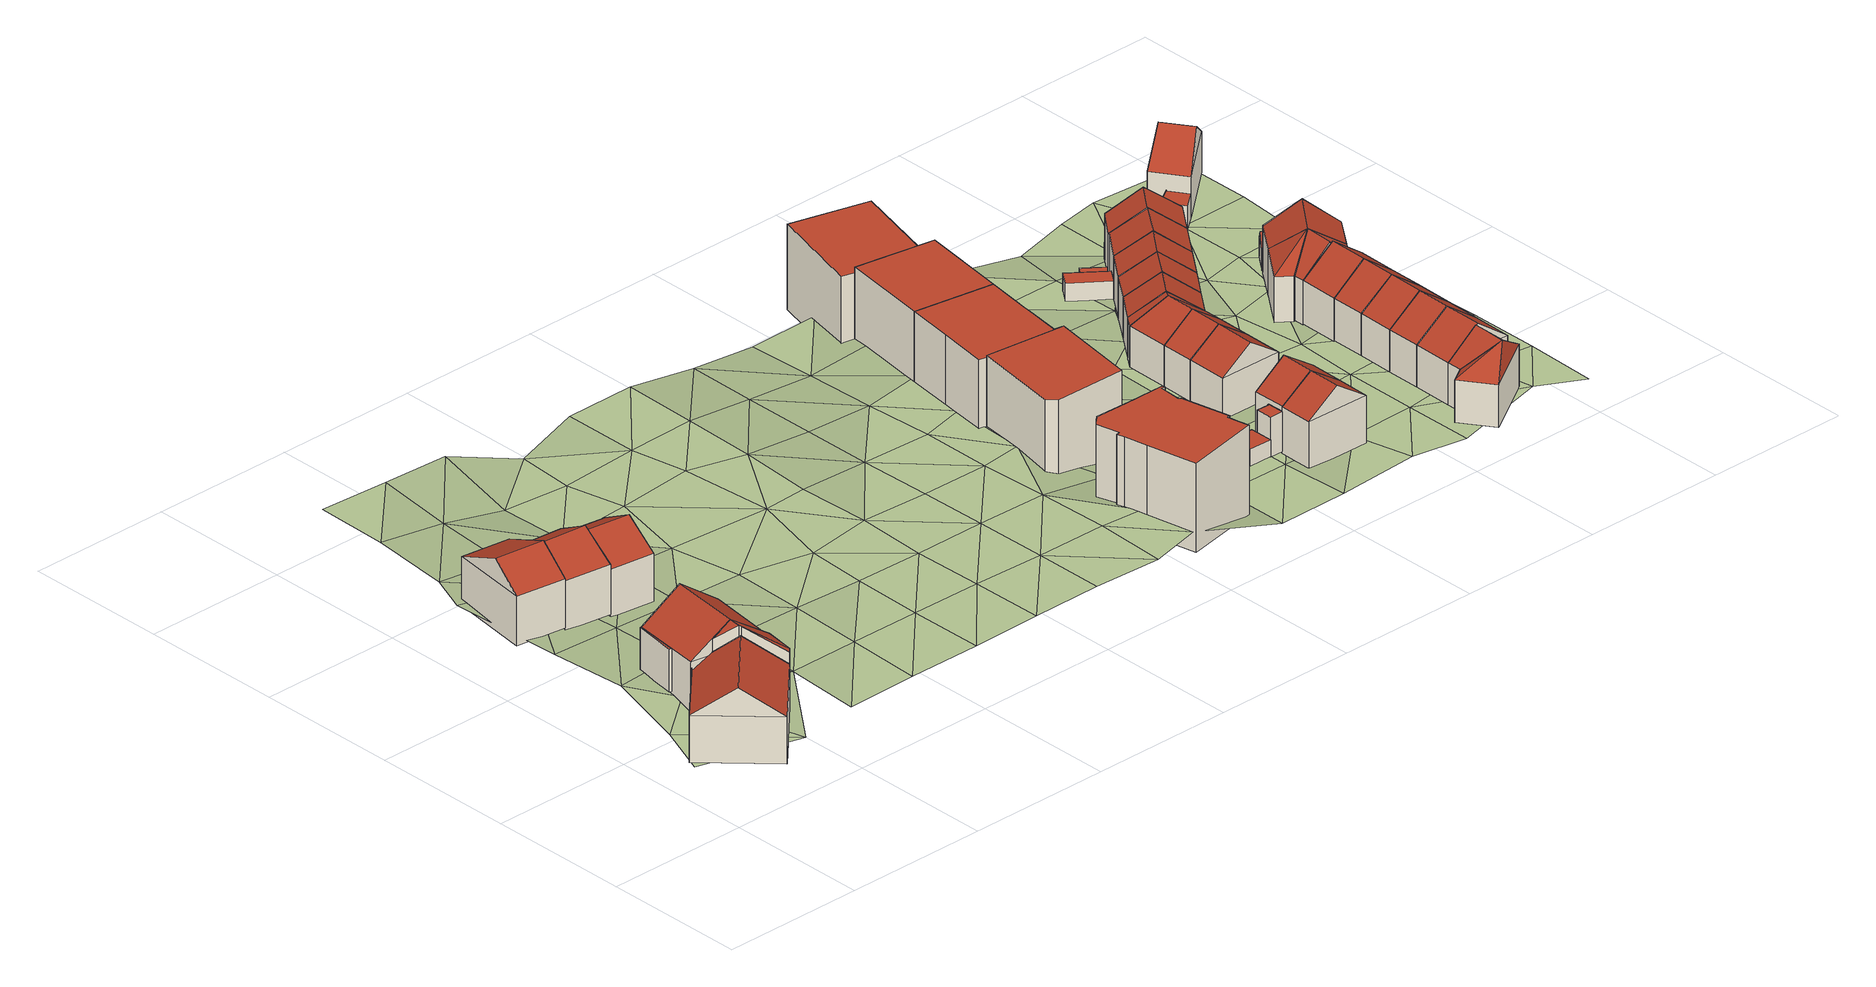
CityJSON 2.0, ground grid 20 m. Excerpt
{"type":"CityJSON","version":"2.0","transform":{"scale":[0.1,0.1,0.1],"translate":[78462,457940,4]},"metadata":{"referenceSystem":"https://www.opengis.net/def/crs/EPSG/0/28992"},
"CityObjects":{
"building1":{"type":"Building","attributes":{"RelativeEavesHeight":6.47,"AbsoluteEavesHeight":15.68,"RelativeRidgeHeight":10.42,"AbsoluteRidgeHeight":19.63,"roofType":"1030"},"geometry":[{"type":"Solid","lod":"2","boundaries":[[[[0,1,2,3]],[[1,4,5,2]],[[4,6,7,5]],[[6,0,3,7]],[[4,1,8]],[[0,6,9]],[[1,0,9,8]],[[6,4,8,9]],[[3,2,5,7]]]],"semantics":{"surfaces":[{"type":"WallSurface"},{"type":"RoofSurface","Slope":55.67,"Direction":315.12},{"type":"RoofSurface","Slope":55.67,"Direction":134.87},{"type":"GroundSurface"}],"values":[[0,0,0,0,0,0,1,2,3]]}}]},
"building2":{"type":"Building","attributes":{"RelativeEavesHeight":6.77,"AbsoluteEavesHeight":18.6,"RelativeRidgeHeight":9.96,"AbsoluteRidgeHeight":21.79,"roofType":"1030"},"geometry":[{"type":"Solid","lod":"2","boundaries":[[[[10,11,12,13]],[[11,14,15,12]],[[14,16,17,15]],[[16,10,13,17]],[[14,11,18]],[[10,16,19]],[[11,10,19,18]],[[16,14,18,19]],[[13,12,15,17]]]],"semantics":{"surfaces":[{"type":"WallSurface"},{"type":"RoofSurface","Slope":53.29,"Direction":187.68},{"type":"RoofSurface","Slope":65.76,"Direction":7.47},{"type":"GroundSurface"}],"values":[[0,0,0,0,0,0,1,2,3]]}}]},
"building3":{"type":"Building","children":["building3-1","building3-2","building3-3","building3-4","building3-5"]},
"building3-1":{"type":"BuildingPart","attributes":{"RelativeEavesHeight":5.94,"AbsoluteEavesHeight":16.89,"RelativeRidgeHeight":5.94,"AbsoluteRidgeHeight":16.89,"roofType":"1000"},"parents":["building3"],"geometry":[{"type":"Solid","lod":"2","boundaries":[[[[20,21,22,23]],[[21,24,25,22]],[[24,26,27,25]],[[26,20,23,27]],[[26,24,21,20]],[[23,22,25,27]]]],"semantics":{"surfaces":[{"type":"WallSurface"},{"type":"RoofSurface","Slope":90,"Direction":0},{"type":"GroundSurface"}],"values":[[0,0,0,0,1,2]]}}]},
"building3-2":{"type":"BuildingPart","attributes":{"RelativeEavesHeight":6.87,"AbsoluteEavesHeight":16.89,"RelativeRidgeHeight":11,"AbsoluteRidgeHeight":21.02,"roofType":"1030"},"parents":["building3"],"geometry":[{"type":"Solid","lod":"2","boundaries":[[[[28,26,29,30]],[[26,31,32,29]],[[31,33,34,32]],[[33,28,30,34]],[[31,26,35]],[[28,33,36]],[[26,28,36,35]],[[33,31,35,36]],[[30,29,32,34]]]],"semantics":{"surfaces":[{"type":"WallSurface"},{"type":"RoofSurface","Slope":53.43,"Direction":277.39},{"type":"RoofSurface","Slope":53.43,"Direction":97.77},{"type":"GroundSurface"}],"values":[[0,0,0,0,0,0,1,2,3]]}}]},
"building3-3":{"type":"BuildingPart","attributes":{"RelativeEavesHeight":9.46,"AbsoluteEavesHeight":19.15,"RelativeRidgeHeight":11.33,"AbsoluteRidgeHeight":21.02,"roofType":"1010"},"parents":["building3"],"geometry":[{"type":"Solid","lod":"2","boundaries":[[[[37,38,39,40]],[[38,41,42,39]],[[41,36,43,42]],[[36,37,40,43]],[[36,41,38,37]],[[40,39,42,43]]]],"semantics":{"surfaces":[{"type":"WallSurface"},{"type":"RoofSurface","Slope":55.75,"Direction":97.56},{"type":"GroundSurface"}],"values":[[0,0,0,0,1,2]]}}]},
"building3-4":{"type":"BuildingPart","attributes":{"RelativeEavesHeight":8.86,"AbsoluteEavesHeight":18.52,"RelativeRidgeHeight":11.36,"AbsoluteRidgeHeight":21.02,"roofType":"1010"},"parents":["building3"],"geometry":[{"type":"Solid","lod":"2","boundaries":[[[[38,44,45,39]],[[44,41,42,45]],[[41,38,39,42]],[[41,44,38]],[[39,45,42]]]],"semantics":{"surfaces":[{"type":"WallSurface"},{"type":"RoofSurface","Slope":58.1,"Direction":134.99},{"type":"GroundSurface"}],"values":[[0,0,0,1,2]]}}]},
"building3-5":{"type":"BuildingPart","attributes":{"RelativeEavesHeight":10.2,"AbsoluteEavesHeight":20.4,"RelativeRidgeHeight":10.83,"AbsoluteRidgeHeight":21.02,"roofType":"1010"},"parents":["building3"],"geometry":[{"type":"Solid","lod":"2","boundaries":[[[[36,41,46,47]],[[41,48,49,46]],[[48,36,47,49]],[[48,41,36]],[[47,46,49]]]],"semantics":{"surfaces":[{"type":"WallSurface"},{"type":"RoofSurface","Slope":53.24,"Direction":276.64},{"type":"GroundSurface"}],"values":[[0,0,0,1,2]]}}]},
"building4":{"type":"Building","children":["building4-1","building4-2"]},
"building4-1":{"type":"BuildingPart","attributes":{"RelativeEavesHeight":6.92,"AbsoluteEavesHeight":18.29,"RelativeRidgeHeight":9.88,"AbsoluteRidgeHeight":21.25,"roofType":"1030"},"parents":["building4"],"geometry":[{"type":"Solid","lod":"2","boundaries":[[[[50,51,52,53]],[[51,54,55,52]],[[54,56,57,55]],[[56,50,53,57]],[[54,51,58]],[[50,56,59]],[[51,50,59,58]],[[56,54,58,59]],[[53,52,55,57]]]],"semantics":{"surfaces":[{"type":"WallSurface"},{"type":"RoofSurface","Slope":59.47,"Direction":187.21},{"type":"RoofSurface","Slope":59.46,"Direction":6.07},{"type":"GroundSurface"}],"values":[[0,0,0,0,0,0,1,2,3]]}}]},
"building4-2":{"type":"BuildingPart","attributes":{"RelativeEavesHeight":2.94,"AbsoluteEavesHeight":14.4,"RelativeRidgeHeight":2.94,"AbsoluteRidgeHeight":14.4,"roofType":"1000"},"parents":["building4"],"geometry":[{"type":"Solid","lod":"2","boundaries":[[[[60,61,62,63]],[[61,64,65,62]],[[64,66,67,65]],[[66,60,63,67]],[[66,64,61,60]],[[63,62,65,67]]]],"semantics":{"surfaces":[{"type":"WallSurface"},{"type":"RoofSurface","Slope":90,"Direction":0},{"type":"GroundSurface"}],"values":[[0,0,0,0,1,2]]}}]},
"building5":{"type":"Building","children":["building5-1","building5-2"]},
"building5-1":{"type":"BuildingPart","attributes":{"RelativeEavesHeight":6.65,"AbsoluteEavesHeight":17.61,"RelativeRidgeHeight":9.59,"AbsoluteRidgeHeight":20.55,"roofType":"1030"},"parents":["building5"],"geometry":[{"type":"Solid","lod":"2","boundaries":[[[[68,69,70,71]],[[69,72,73,70]],[[72,74,75,73]],[[74,68,71,75]],[[72,69,76]],[[68,74,77]],[[69,68,77,76]],[[74,72,76,77]],[[71,70,73,75]]]],"semantics":{"surfaces":[{"type":"WallSurface"},{"type":"RoofSurface","Slope":59.99,"Direction":187.86},{"type":"RoofSurface","Slope":59.99,"Direction":8.03},{"type":"GroundSurface"}],"values":[[0,0,0,0,0,0,1,2,3]]}}]},
"building5-2":{"type":"BuildingPart","attributes":{"RelativeEavesHeight":3.26,"AbsoluteEavesHeight":14.4,"RelativeRidgeHeight":3.26,"AbsoluteRidgeHeight":14.4,"roofType":"1000"},"parents":["building5"],"geometry":[{"type":"Solid","lod":"2","boundaries":[[[[66,64,78,79]],[[64,80,81,78]],[[80,82,83,81]],[[82,84,85,83]],[[84,86,87,85]],[[86,66,79,87]],[[86,84,82,80,64,66]],[[79,78,81,83,85,87]]]],"semantics":{"surfaces":[{"type":"WallSurface"},{"type":"RoofSurface","Slope":90,"Direction":0},{"type":"GroundSurface"}],"values":[[0,0,0,0,0,0,1,2]]}}]},
"building6":{"type":"Building","attributes":{"RelativeEavesHeight":12.27,"AbsoluteEavesHeight":18.91,"RelativeRidgeHeight":12.27,"AbsoluteRidgeHeight":18.91,"roofType":"1000"},"geometry":[{"type":"Solid","lod":"2","boundaries":[[[[88,89,90,91]],[[89,92,93,90]],[[92,94,95,93]],[[94,96,97,95]],[[96,98,99,97]],[[98,100,101,99]],[[100,102,103,101]],[[102,104,105,103]],[[104,106,107,105]],[[106,108,109,107]],[[108,110,111,109]],[[110,112,113,111]],[[112,114,115,113]],[[114,116,117,115]],[[116,118,119,117]],[[118,120,121,119]],[[120,122,123,121]],[[122,124,125,123]],[[124,88,91,125]],[[124,122,120,118,116,114,112,110,108,106,104,102,100,98,96,94,92,89,88]],[[91,90,93,95,97,99,101,103,105,107,109,111,113,115,117,119,121,123,125]]]],"semantics":{"surfaces":[{"type":"WallSurface"},{"type":"RoofSurface","Slope":90,"Direction":0},{"type":"GroundSurface"}],"values":[[0,0,0,0,0,0,0,0,0,0,0,0,0,0,0,0,0,0,0,1,2]]}}]},
"building7":{"type":"Building","children":["building7-1","building7-2"]},
"building7-1":{"type":"BuildingPart","attributes":{"RelativeEavesHeight":3.25,"AbsoluteEavesHeight":9.49,"RelativeRidgeHeight":3.25,"AbsoluteRidgeHeight":9.49,"roofType":"1000"},"parents":["building7"],"geometry":[{"type":"Solid","lod":"2","boundaries":[[[[126,127,128,129]],[[127,130,131,128]],[[130,132,133,131]],[[132,126,129,133]],[[132,130,127,126]],[[129,128,131,133]]]],"semantics":{"surfaces":[{"type":"WallSurface"},{"type":"RoofSurface","Slope":90,"Direction":0},{"type":"GroundSurface"}],"values":[[0,0,0,0,1,2]]}}]},
"building7-2":{"type":"BuildingPart","attributes":{"RelativeEavesHeight":12.07,"AbsoluteEavesHeight":18.84,"RelativeRidgeHeight":12.07,"AbsoluteRidgeHeight":18.84,"roofType":"1000"},"parents":["building7"],"geometry":[{"type":"Solid","lod":"2","boundaries":[[[[134,135,136,137]],[[135,138,139,136]],[[138,140,141,139]],[[140,142,143,141]],[[142,134,137,143]],[[142,140,138,135,134]],[[137,136,139,141,143]]]],"semantics":{"surfaces":[{"type":"WallSurface"},{"type":"RoofSurface","Slope":90,"Direction":0},{"type":"GroundSurface"}],"values":[[0,0,0,0,0,1,2]]}}]},
"building8":{"type":"Building","attributes":{"RelativeEavesHeight":11.79,"AbsoluteEavesHeight":18.55,"RelativeRidgeHeight":11.79,"AbsoluteRidgeHeight":18.55,"roofType":"1000"},"geometry":[{"type":"Solid","lod":"2","boundaries":[[[[144,145,146,147]],[[145,148,143,146]],[[148,149,141,143]],[[149,150,151,141]],[[150,152,153,151]],[[152,154,155,153]],[[154,156,157,155]],[[156,158,159,157]],[[158,160,161,159]],[[160,162,163,161]],[[162,144,147,163]],[[162,160,158,156,154,152,150,149,148,145,144]],[[147,146,143,141,151,153,155,157,159,161,163]]]],"semantics":{"surfaces":[{"type":"WallSurface"},{"type":"RoofSurface","Slope":90,"Direction":0},{"type":"GroundSurface"}],"values":[[0,0,0,0,0,0,0,0,0,0,0,1,2]]}}]},
"building9":{"type":"Building","attributes":{"RelativeEavesHeight":12.05,"AbsoluteEavesHeight":18.55,"RelativeRidgeHeight":12.05,"AbsoluteRidgeHeight":18.55,"roofType":"1000"},"geometry":[{"type":"Solid","lod":"2","boundaries":[[[[156,154,164,165]],[[154,166,167,164]],[[166,168,169,167]],[[168,156,165,169]],[[168,166,154,156]],[[165,164,167,169]]]],"semantics":{"surfaces":[{"type":"WallSurface"},{"type":"RoofSurface","Slope":90,"Direction":0},{"type":"GroundSurface"}],"values":[[0,0,0,0,1,2]]}}]},
"building10":{"type":"Building","attributes":{"RelativeEavesHeight":2.7,"AbsoluteEavesHeight":8.52,"RelativeRidgeHeight":2.7,"AbsoluteRidgeHeight":8.52,"roofType":"1000"},"geometry":[{"type":"Solid","lod":"2","boundaries":[[[[170,171,172,173]],[[171,174,175,172]],[[174,176,177,175]],[[176,178,179,177]],[[178,170,173,179]],[[178,176,174,171,170]],[[173,172,175,177,179]]]],"semantics":{"surfaces":[{"type":"WallSurface"},{"type":"RoofSurface","Slope":90,"Direction":0},{"type":"GroundSurface"}],"values":[[0,0,0,0,0,1,2]]}}]},
"building11":{"type":"Building","children":["building11-1","building11-2"]},
"building11-1":{"type":"BuildingPart","attributes":{"RelativeEavesHeight":2.23,"AbsoluteEavesHeight":8.05,"RelativeRidgeHeight":2.23,"AbsoluteRidgeHeight":8.05,"roofType":"1000"},"parents":["building11"],"geometry":[{"type":"Solid","lod":"2","boundaries":[[[[180,181,182,183]],[[181,184,185,182]],[[184,186,187,185]],[[186,180,183,187]],[[186,184,181,180]],[[183,182,185,187]]]],"semantics":{"surfaces":[{"type":"WallSurface"},{"type":"RoofSurface","Slope":90,"Direction":0},{"type":"GroundSurface"}],"values":[[0,0,0,0,1,2]]}}]},
"building11-2":{"type":"BuildingPart","attributes":{"RelativeEavesHeight":11.74,"AbsoluteEavesHeight":17.67,"RelativeRidgeHeight":11.74,"AbsoluteRidgeHeight":17.67,"roofType":"1000"},"parents":["building11"],"geometry":[{"type":"Solid","lod":"2","boundaries":[[[[188,189,190,191]],[[189,192,193,190]],[[192,194,195,193]],[[194,196,197,195]],[[196,198,199,197]],[[198,200,201,199]],[[200,202,203,201]],[[202,204,205,203]],[[204,188,191,205]],[[204,202,200,198,196,194,192,189,188]],[[191,190,193,195,197,199,201,203,205]]]],"semantics":{"surfaces":[{"type":"WallSurface"},{"type":"RoofSurface","Slope":90,"Direction":0},{"type":"GroundSurface"}],"values":[[0,0,0,0,0,0,0,0,0,1,2]]}}]},
"building12":{"type":"Building","children":["building12-1","building12-2","building12-3"]},
"building12-1":{"type":"BuildingPart","attributes":{"RelativeEavesHeight":2.25,"AbsoluteEavesHeight":8.25,"RelativeRidgeHeight":2.25,"AbsoluteRidgeHeight":8.25,"roofType":"1000"},"parents":["building12"],"geometry":[{"type":"Solid","lod":"2","boundaries":[[[[206,207,208,209]],[[207,210,211,208]],[[210,212,213,211]],[[212,214,215,213]],[[214,206,209,215]],[[214,212,210,207,206]],[[209,208,211,213,215]]]],"semantics":{"surfaces":[{"type":"WallSurface"},{"type":"RoofSurface","Slope":90,"Direction":0},{"type":"GroundSurface"}],"values":[[0,0,0,0,0,1,2]]}}]},
"building12-2":{"type":"BuildingPart","attributes":{"RelativeEavesHeight":5.42,"AbsoluteEavesHeight":11.35,"RelativeRidgeHeight":5.42,"AbsoluteRidgeHeight":11.35,"roofType":"1000"},"parents":["building12"],"geometry":[{"type":"Solid","lod":"2","boundaries":[[[[216,217,218,219]],[[217,220,221,218]],[[220,222,223,221]],[[222,224,225,223]],[[224,226,227,225]],[[226,216,219,227]],[[226,224,222,220,217,216]],[[219,218,221,223,225,227]]]],"semantics":{"surfaces":[{"type":"WallSurface"},{"type":"RoofSurface","Slope":90,"Direction":0},{"type":"GroundSurface"}],"values":[[0,0,0,0,0,0,1,2]]}}]},
"building12-3":{"type":"BuildingPart","attributes":{"RelativeEavesHeight":6.59,"AbsoluteEavesHeight":12.1,"RelativeRidgeHeight":9.78,"AbsoluteRidgeHeight":15.29,"roofType":"1030"},"parents":["building12"],"geometry":[{"type":"Solid","lod":"2","boundaries":[[[[228,229,230,231]],[[229,232,233,230]],[[232,234,235,233]],[[234,228,231,235]],[[232,229,236]],[[228,234,237]],[[229,228,237,236]],[[234,232,236,237]],[[231,230,233,235]]]],"semantics":{"surfaces":[{"type":"WallSurface"},{"type":"RoofSurface","Slope":54.92,"Direction":270.3},{"type":"RoofSurface","Slope":54.92,"Direction":90.88},{"type":"GroundSurface"}],"values":[[0,0,0,0,0,0,1,2,3]]}}]},
"building13":{"type":"Building","attributes":{"RelativeEavesHeight":6.59,"AbsoluteEavesHeight":12.1,"RelativeRidgeHeight":9.78,"AbsoluteRidgeHeight":15.29,"roofType":"1030"},"geometry":[{"type":"Solid","lod":"2","boundaries":[[[[238,239,240,241]],[[239,234,235,240]],[[234,242,243,235]],[[242,238,241,243]],[[234,239,237]],[[238,242,244]],[[239,238,244,237]],[[242,234,237,244]],[[241,240,235,243]]]],"semantics":{"surfaces":[{"type":"WallSurface"},{"type":"RoofSurface","Slope":55.09,"Direction":271.04},{"type":"RoofSurface","Slope":55.11,"Direction":91.12},{"type":"GroundSurface"}],"values":[[0,0,0,0,0,0,1,2,3]]}}]},
"building14":{"type":"Building","attributes":{"RelativeEavesHeight":5.74,"AbsoluteEavesHeight":11.22,"RelativeRidgeHeight":8.87,"AbsoluteRidgeHeight":14.35,"roofType":"1030"},"geometry":[{"type":"Solid","lod":"2","boundaries":[[[[245,246,247,248]],[[246,249,250,247]],[[249,251,252,250]],[[251,245,248,252]],[[249,246,253]],[[245,251,254]],[[246,245,254,253]],[[251,249,253,254]],[[248,247,250,252]]]],"semantics":{"surfaces":[{"type":"WallSurface"},{"type":"RoofSurface","Slope":55.22,"Direction":271.17},{"type":"RoofSurface","Slope":55.22,"Direction":91.08},{"type":"GroundSurface"}],"values":[[0,0,0,0,0,0,1,2,3]]}}]},
"building15":{"type":"Building","attributes":{"RelativeEavesHeight":5.75,"AbsoluteEavesHeight":11.22,"RelativeRidgeHeight":8.88,"AbsoluteRidgeHeight":14.35,"roofType":"1030"},"geometry":[{"type":"Solid","lod":"2","boundaries":[[[[246,255,256,247]],[[255,257,258,256]],[[257,249,250,258]],[[249,246,247,250]],[[257,255,259]],[[246,249,253]],[[255,246,253,259]],[[249,257,259,253]],[[247,256,258,250]]]],"semantics":{"surfaces":[{"type":"WallSurface"},{"type":"RoofSurface","Slope":55.18,"Direction":271.17},{"type":"RoofSurface","Slope":55.18,"Direction":91.08},{"type":"GroundSurface"}],"values":[[0,0,0,0,0,0,1,2,3]]}}]},
"building16":{"type":"Building","children":["building16-1","building16-2"]},
"building16-1":{"type":"BuildingPart","attributes":{"RelativeEavesHeight":5.75,"AbsoluteEavesHeight":11.22,"RelativeRidgeHeight":8.89,"AbsoluteRidgeHeight":14.35,"roofType":"1030"},"parents":["building16"],"geometry":[{"type":"Solid","lod":"2","boundaries":[[[[260,261,262,263]],[[261,264,265,262]],[[264,266,267,265]],[[266,260,263,267]],[[264,261,268]],[[260,266,269]],[[261,260,269,268]],[[266,264,268,269]],[[263,262,265,267]]]],"semantics":{"surfaces":[{"type":"WallSurface"},{"type":"RoofSurface","Slope":56.44,"Direction":116.63},{"type":"RoofSurface","Slope":56.24,"Direction":305.16},{"type":"GroundSurface"}],"values":[[0,0,0,0,0,0,1,2,3]]}}]},
"building16-2":{"type":"BuildingPart","attributes":{"RelativeEavesHeight":5.75,"AbsoluteEavesHeight":11.22,"RelativeRidgeHeight":8.89,"AbsoluteRidgeHeight":14.35,"roofType":"1030"},"parents":["building16"],"geometry":[{"type":"Solid","lod":"2","boundaries":[[[[261,257,258,262]],[[257,255,256,258]],[[255,264,265,256]],[[264,261,262,265]],[[255,257,259]],[[261,264,268]],[[257,261,268,259]],[[264,255,259,268]],[[262,258,256,265]]]],"semantics":{"surfaces":[{"type":"WallSurface"},{"type":"RoofSurface","Slope":55.14,"Direction":91.12},{"type":"RoofSurface","Slope":55.14,"Direction":271.18},{"type":"GroundSurface"}],"values":[[0,0,0,0,0,0,1,2,3]]}}]},
"building17":{"type":"Building","attributes":{"RelativeEavesHeight":5.83,"AbsoluteEavesHeight":11.22,"RelativeRidgeHeight":8.96,"AbsoluteRidgeHeight":14.35,"roofType":"1030"},"geometry":[{"type":"Solid","lod":"2","boundaries":[[[[270,260,271,272]],[[260,266,273,271]],[[266,274,275,273]],[[274,270,272,275]],[[266,260,269]],[[270,274,276]],[[260,270,276,269]],[[274,266,269,276]],[[272,271,273,275]]]],"semantics":{"surfaces":[{"type":"WallSurface"},{"type":"RoofSurface","Slope":55.96,"Direction":126.74},{"type":"RoofSurface","Slope":55.96,"Direction":306.63},{"type":"GroundSurface"}],"values":[[0,0,0,0,0,0,1,2,3]]}}]},
"building18":{"type":"Building","attributes":{"RelativeEavesHeight":5.9,"AbsoluteEavesHeight":11.22,"RelativeRidgeHeight":9.03,"AbsoluteRidgeHeight":14.35,"roofType":"1030"},"geometry":[{"type":"Solid","lod":"2","boundaries":[[[[277,270,278,279]],[[270,274,280,278]],[[274,281,282,280]],[[281,277,279,282]],[[274,270,276]],[[277,281,283]],[[270,277,283,276]],[[281,274,276,283]],[[279,278,280,282]]]],"semantics":{"surfaces":[{"type":"WallSurface"},{"type":"RoofSurface","Slope":56.01,"Direction":126.75},{"type":"RoofSurface","Slope":56.01,"Direction":306.63},{"type":"GroundSurface"}],"values":[[0,0,0,0,0,0,1,2,3]]}}]},
"building19":{"type":"Building","children":["building19-1","building19-2"]},
"building19-1":{"type":"BuildingPart","attributes":{"RelativeEavesHeight":5.83,"AbsoluteEavesHeight":11.36,"RelativeRidgeHeight":9.37,"AbsoluteRidgeHeight":14.9,"roofType":"1070"},"parents":["building19"],"geometry":[{"type":"Solid","lod":"2","boundaries":[[[[284,285,286,287]],[[285,288,289,286]],[[288,290,291,289]],[[290,292,293,291]],[[292,284,287,293]],[[285,284,294]],[[288,285,294]],[[290,288,294]],[[292,290,294]],[[284,292,294]],[[287,286,289,291,293]]]],"semantics":{"surfaces":[{"type":"WallSurface"},{"type":"RoofSurface","Slope":51.46,"Direction":235.81},{"type":"RoofSurface","Slope":52.86,"Direction":328.08},{"type":"RoofSurface","Slope":43.9,"Direction":351.59},{"type":"RoofSurface","Slope":56.11,"Direction":55.96},{"type":"RoofSurface","Slope":10.47,"Direction":147.72},{"type":"GroundSurface"}],"values":[[0,0,0,0,0,1,2,3,4,5,6]]}}]},
"building19-2":{"type":"BuildingPart","attributes":{"RelativeEavesHeight":5.81,"AbsoluteEavesHeight":11.36,"RelativeRidgeHeight":9.35,"AbsoluteRidgeHeight":14.9,"roofType":"1130"},"parents":["building19"],"geometry":[{"type":"Solid","lod":"2","boundaries":[[[[295,290,296,297]],[[290,288,298,296]],[[288,299,300,298]],[[299,295,297,300]],[[288,290,294]],[[295,299,301]],[[290,295,301,294]],[[299,288,294,301]],[[297,296,298,300]]]],"semantics":{"surfaces":[{"type":"WallSurface"},{"type":"RoofSurface","Slope":-43.9,"Direction":171.59},{"type":"RoofSurface","Slope":45.32,"Direction":92.46},{"type":"RoofSurface","Slope":51.28,"Direction":271.35},{"type":"GroundSurface"}],"values":[[0,0,0,0,1,0,2,3,4]]}}]},
"building20":{"type":"Building","attributes":{"RelativeEavesHeight":6.11,"AbsoluteEavesHeight":11.22,"RelativeRidgeHeight":9.24,"AbsoluteRidgeHeight":14.35,"roofType":"1030"},"geometry":[{"type":"Solid","lod":"2","boundaries":[[[[302,277,303,304]],[[277,281,305,303]],[[281,306,307,305]],[[306,302,304,307]],[[281,277,283]],[[302,306,308]],[[277,302,308,283]],[[306,281,283,308]],[[304,303,305,307]]]],"semantics":{"surfaces":[{"type":"WallSurface"},{"type":"RoofSurface","Slope":56.07,"Direction":126.75},{"type":"RoofSurface","Slope":56.07,"Direction":306.63},{"type":"GroundSurface"}],"values":[[0,0,0,0,0,0,1,2,3]]}}]},
"building21":{"type":"Building","children":["building21-1","building21-2"]},
"building21-1":{"type":"BuildingPart","attributes":{"RelativeEavesHeight":2.57,"AbsoluteEavesHeight":7.74,"RelativeRidgeHeight":2.57,"AbsoluteRidgeHeight":7.74,"roofType":"1000"},"parents":["building21"],"geometry":[{"type":"Solid","lod":"2","boundaries":[[[[309,310,311,312]],[[310,313,314,311]],[[313,315,316,314]],[[315,309,312,316]],[[315,313,310,309]],[[312,311,314,316]]]],"semantics":{"surfaces":[{"type":"WallSurface"},{"type":"RoofSurface","Slope":90,"Direction":0},{"type":"GroundSurface"}],"values":[[0,0,0,0,1,2]]}}]},
"building21-2":{"type":"BuildingPart","attributes":{"RelativeEavesHeight":6.41,"AbsoluteEavesHeight":11.22,"RelativeRidgeHeight":9.54,"AbsoluteRidgeHeight":14.35,"roofType":"1030"},"parents":["building21"],"geometry":[{"type":"Solid","lod":"2","boundaries":[[[[306,317,318,319]],[[317,320,321,318]],[[320,302,322,321]],[[302,306,319,322]],[[320,317,323]],[[306,302,308]],[[317,306,308,323]],[[302,320,323,308]],[[319,318,321,322]]]],"semantics":{"surfaces":[{"type":"WallSurface"},{"type":"RoofSurface","Slope":56.17,"Direction":306.94},{"type":"RoofSurface","Slope":56.17,"Direction":126.85},{"type":"GroundSurface"}],"values":[[0,0,0,0,0,0,1,2,3]]}}]},
"building22":{"type":"Building","attributes":{"RelativeEavesHeight":5.81,"AbsoluteEavesHeight":11.36,"RelativeRidgeHeight":9.35,"AbsoluteRidgeHeight":14.9,"roofType":"1030"},"geometry":[{"type":"Solid","lod":"2","boundaries":[[[[299,324,325,300]],[[324,326,327,325]],[[326,328,329,327]],[[328,299,300,329]],[[326,324,330]],[[299,328,331]],[[324,299,331,330]],[[328,326,330,331]],[[300,325,327,329]]]],"semantics":{"surfaces":[{"type":"WallSurface"},{"type":"RoofSurface","Slope":53.47,"Direction":271.13},{"type":"RoofSurface","Slope":53.47,"Direction":91.11},{"type":"GroundSurface"}],"values":[[0,0,0,0,0,0,1,2,3]]}}]},
"building23":{"type":"Building","attributes":{"RelativeEavesHeight":5.77,"AbsoluteEavesHeight":11.36,"RelativeRidgeHeight":9.3,"AbsoluteRidgeHeight":14.9,"roofType":"1030"},"geometry":[{"type":"Solid","lod":"2","boundaries":[[[[324,332,333,325]],[[332,334,335,333]],[[334,326,327,335]],[[326,324,325,327]],[[334,332,336]],[[324,326,330]],[[332,324,330,336]],[[326,334,336,330]],[[325,333,335,327]]]],"semantics":{"surfaces":[{"type":"WallSurface"},{"type":"RoofSurface","Slope":53.47,"Direction":271.13},{"type":"RoofSurface","Slope":53.47,"Direction":91.12},{"type":"GroundSurface"}],"values":[[0,0,0,0,0,0,1,2,3]]}}]},
"building24":{"type":"Building","attributes":{"RelativeEavesHeight":5.78,"AbsoluteEavesHeight":11.36,"RelativeRidgeHeight":9.31,"AbsoluteRidgeHeight":14.9,"roofType":"1030"},"geometry":[{"type":"Solid","lod":"2","boundaries":[[[[332,337,338,333]],[[337,339,340,338]],[[339,334,335,340]],[[334,332,333,335]],[[339,337,341]],[[332,334,336]],[[337,332,336,341]],[[334,339,341,336]],[[333,338,340,335]]]],"semantics":{"surfaces":[{"type":"WallSurface"},{"type":"RoofSurface","Slope":53.46,"Direction":271.12},{"type":"RoofSurface","Slope":53.46,"Direction":91.11},{"type":"GroundSurface"}],"values":[[0,0,0,0,0,0,1,2,3]]}}]},
"building25":{"type":"Building","children":["building25-1","building25-2","building25-3"]},
"building25-1":{"type":"BuildingPart","attributes":{"RelativeEavesHeight":2.28,"AbsoluteEavesHeight":6.95,"RelativeRidgeHeight":2.28,"AbsoluteRidgeHeight":6.95,"roofType":"1000"},"parents":["building25"],"geometry":[{"type":"Solid","lod":"2","boundaries":[[[[342,343,344,345]],[[343,346,347,344]],[[346,348,349,347]],[[348,342,345,349]],[[348,346,343,342]],[[345,344,347,349]]]],"semantics":{"surfaces":[{"type":"WallSurface"},{"type":"RoofSurface","Slope":90,"Direction":0},{"type":"GroundSurface"}],"values":[[0,0,0,0,1,2]]}}]},
"building25-2":{"type":"BuildingPart","attributes":{"RelativeEavesHeight":6.49,"AbsoluteEavesHeight":11.22,"RelativeRidgeHeight":9.62,"AbsoluteRidgeHeight":14.35,"roofType":"1030"},"parents":["building25"],"geometry":[{"type":"Solid","lod":"2","boundaries":[[[[350,351,347,352]],[[351,353,344,347]],[[353,320,354,344]],[[320,350,352,354]],[[353,351,355]],[[350,320,356]],[[351,350,356,355]],[[320,353,355,356]],[[352,347,344,354]]]],"semantics":{"surfaces":[{"type":"WallSurface"},{"type":"RoofSurface","Slope":56.19,"Direction":307.34},{"type":"RoofSurface","Slope":56.2,"Direction":126.97},{"type":"GroundSurface"}],"values":[[0,0,0,0,0,0,1,2,3]]}}]},
"building25-3":{"type":"BuildingPart","attributes":{"RelativeEavesHeight":0.671,"AbsoluteEavesHeight":5.59,"RelativeRidgeHeight":0.671,"AbsoluteRidgeHeight":5.59,"roofType":"1000"},"parents":["building25"],"geometry":[{"type":"Solid","lod":"2","boundaries":[[[[357,358,359,360]],[[358,361,362,359]],[[361,363,364,362]],[[363,357,360,364]],[[363,361,358,357]],[[360,359,362,364]]]],"semantics":{"surfaces":[{"type":"WallSurface"},{"type":"RoofSurface","Slope":90,"Direction":0},{"type":"GroundSurface"}],"values":[[0,0,0,0,1,2]]}}]},
"building26":{"type":"Building","attributes":{"RelativeEavesHeight":5.78,"AbsoluteEavesHeight":11.36,"RelativeRidgeHeight":9.32,"AbsoluteRidgeHeight":14.9,"roofType":"1030"},"geometry":[{"type":"Solid","lod":"2","boundaries":[[[[337,365,366,338]],[[365,367,368,366]],[[367,339,340,368]],[[339,337,338,340]],[[367,365,369]],[[337,339,341]],[[365,337,341,369]],[[339,367,369,341]],[[338,366,368,340]]]],"semantics":{"surfaces":[{"type":"WallSurface"},{"type":"RoofSurface","Slope":53.46,"Direction":271.12},{"type":"RoofSurface","Slope":53.46,"Direction":91.11},{"type":"GroundSurface"}],"values":[[0,0,0,0,0,0,1,2,3]]}}]},
"building27":{"type":"Building","attributes":{"RelativeEavesHeight":5.96,"AbsoluteEavesHeight":11.36,"RelativeRidgeHeight":9.49,"AbsoluteRidgeHeight":14.9,"roofType":"1030"},"geometry":[{"type":"Solid","lod":"2","boundaries":[[[[365,370,371,372]],[[370,373,374,371]],[[373,367,375,374]],[[367,365,372,375]],[[373,370,376]],[[365,367,369]],[[370,365,369,376]],[[367,373,376,369]],[[372,371,374,375]]]],"semantics":{"surfaces":[{"type":"WallSurface"},{"type":"RoofSurface","Slope":53.45,"Direction":271.12},{"type":"RoofSurface","Slope":53.45,"Direction":91.11},{"type":"GroundSurface"}],"values":[[0,0,0,0,0,0,1,2,3]]}}]},
"building28":{"type":"Building","children":["building28-1","building28-2"]},
"building28-1":{"type":"BuildingPart","attributes":{"RelativeEavesHeight":6.3,"AbsoluteEavesHeight":11.36,"RelativeRidgeHeight":9.83,"AbsoluteRidgeHeight":14.9,"roofType":"1070"},"parents":["building28"],"geometry":[{"type":"Solid","lod":"2","boundaries":[[[[377,378,379,380]],[[378,381,382,379]],[[381,383,384,382]],[[383,385,386,384]],[[385,377,380,386]],[[378,377,387]],[[381,378,387]],[[383,381,387]],[[385,383,387]],[[377,385,387]],[[380,379,382,384,386]]]],"semantics":{"surfaces":[{"type":"WallSurface"},{"type":"RoofSurface","Slope":53.73,"Direction":126.57},{"type":"RoofSurface","Slope":39.31,"Direction":183.62},{"type":"RoofSurface","Slope":53.9,"Direction":217.13},{"type":"RoofSurface","Slope":51.98,"Direction":306.9},{"type":"RoofSurface","Slope":25.27,"Direction":36.66},{"type":"GroundSurface"}],"values":[[0,0,0,0,0,1,2,3,4,5,6]]}}]},
"building28-2":{"type":"BuildingPart","attributes":{"RelativeEavesHeight":6.04,"AbsoluteEavesHeight":11.36,"RelativeRidgeHeight":9.58,"AbsoluteRidgeHeight":14.9,"roofType":"1130"},"parents":["building28"],"geometry":[{"type":"Solid","lod":"2","boundaries":[[[[370,381,388,389]],[[381,378,390,388]],[[378,391,392,390]],[[391,370,389,392]],[[378,381,387]],[[370,391,393]],[[381,370,393,387]],[[391,378,387,393]],[[389,388,390,392]]]],"semantics":{"surfaces":[{"type":"WallSurface"},{"type":"RoofSurface","Slope":-39.31,"Direction":3.62},{"type":"RoofSurface","Slope":51.53,"Direction":272.26},{"type":"RoofSurface","Slope":47.26,"Direction":92.23},{"type":"GroundSurface"}],"values":[[0,0,0,0,1,0,2,3,4]]}}]},
"building29":{"type":"Building","attributes":{"RelativeEavesHeight":6.51,"AbsoluteEavesHeight":11.36,"RelativeRidgeHeight":10.04,"AbsoluteRidgeHeight":14.9,"roofType":"1130"},"geometry":[{"type":"Solid","lod":"2","boundaries":[[[[394,377,395,396]],[[377,385,397,395]],[[385,398,399,397]],[[398,394,396,399]],[[385,377,387]],[[394,398,400]],[[377,394,400,387]],[[398,385,387,400]],[[396,395,397,399]]]],"semantics":{"surfaces":[{"type":"WallSurface"},{"type":"RoofSurface","Slope":-25.27,"Direction":216.66},{"type":"RoofSurface","Slope":53.19,"Direction":127.35},{"type":"RoofSurface","Slope":52.43,"Direction":307.46},{"type":"GroundSurface"}],"values":[[0,0,0,0,1,0,2,3,4]]}}]},
"building30":{"type":"Building","children":["building30-1","building30-2","building30-3"]},
"building30-1":{"type":"BuildingPart","attributes":{"RelativeEavesHeight":2.72,"AbsoluteEavesHeight":7.45,"RelativeRidgeHeight":2.72,"AbsoluteRidgeHeight":7.45,"roofType":"1000"},"parents":["building30"],"geometry":[{"type":"Solid","lod":"2","boundaries":[[[[401,402,403,404]],[[402,405,406,403]],[[405,407,408,406]],[[407,401,404,408]],[[407,405,402,401]],[[404,403,406,408]]]],"semantics":{"surfaces":[{"type":"WallSurface"},{"type":"RoofSurface","Slope":90,"Direction":354.98},{"type":"GroundSurface"}],"values":[[0,0,0,0,1,2]]}}]},
"building30-2":{"type":"BuildingPart","attributes":{"RelativeEavesHeight":2.73,"AbsoluteEavesHeight":7.45,"RelativeRidgeHeight":4.38,"AbsoluteRidgeHeight":9.09,"roofType":"1030"},"parents":["building30"],"geometry":[{"type":"Solid","lod":"2","boundaries":[[[[409,410,411,412]],[[410,407,408,411]],[[407,413,414,408]],[[413,409,412,414]],[[407,410,415]],[[409,413,416]],[[410,409,416,415]],[[413,407,415,416]],[[412,411,408,414]]]],"semantics":{"surfaces":[{"type":"WallSurface"},{"type":"RoofSurface","Slope":44.99,"Direction":36.24},{"type":"RoofSurface","Slope":45,"Direction":216.6},{"type":"GroundSurface"}],"values":[[0,0,0,0,0,0,1,2,3]]}}]},
"building30-3":{"type":"BuildingPart","attributes":{"RelativeEavesHeight":2.74,"AbsoluteEavesHeight":7.45,"RelativeRidgeHeight":2.74,"AbsoluteRidgeHeight":7.45,"roofType":"1000"},"parents":["building30"],"geometry":[{"type":"Solid","lod":"2","boundaries":[[[[409,417,418,412]],[[417,419,420,418]],[[419,410,411,420]],[[410,409,412,411]],[[410,419,417,409]],[[412,418,420,411]]]],"semantics":{"surfaces":[{"type":"WallSurface"},{"type":"RoofSurface","Slope":90,"Direction":0},{"type":"GroundSurface"}],"values":[[0,0,0,0,1,2]]}}]},
"building31":{"type":"Building","children":["building31-1","building31-2"]},
"building31-1":{"type":"BuildingPart","attributes":{"RelativeEavesHeight":5.61,"AbsoluteEavesHeight":10.07,"RelativeRidgeHeight":9.45,"AbsoluteRidgeHeight":13.91,"roofType":"1030"},"parents":["building31"],"geometry":[{"type":"Solid","lod":"2","boundaries":[[[[421,422,423,424]],[[422,425,426,423]],[[425,427,428,426]],[[427,421,424,428]],[[425,422,429]],[[421,427,430]],[[422,421,430,429]],[[427,425,429,430]],[[424,423,426,428]]]],"semantics":{"surfaces":[{"type":"WallSurface"},{"type":"RoofSurface","Slope":53.75,"Direction":236.71},{"type":"RoofSurface","Slope":53.75,"Direction":56.67},{"type":"GroundSurface"}],"values":[[0,0,0,0,0,0,1,2,3]]}}]},
"building31-2":{"type":"BuildingPart","attributes":{"RelativeEavesHeight":3.17,"AbsoluteEavesHeight":7.78,"RelativeRidgeHeight":3.17,"AbsoluteRidgeHeight":7.78,"roofType":"1000"},"parents":["building31"],"geometry":[{"type":"Solid","lod":"2","boundaries":[[[[431,432,433,434]],[[432,435,436,433]],[[435,437,438,436]],[[437,431,434,438]],[[437,435,432,431]],[[434,433,436,438]]]],"semantics":{"surfaces":[{"type":"WallSurface"},{"type":"RoofSurface","Slope":90,"Direction":0},{"type":"GroundSurface"}],"values":[[0,0,0,0,1,2]]}}]},
"terrain1":{"type":"TINRelief","geometry":[{"type":"CompositeSurface","lod":"2","boundaries":[[[439,440,441]],[[439,442,443]],[[442,439,441]],[[443,442,444]],[[445,443,446]],[[447,445,448]],[[443,444,446]],[[442,441,449]],[[450,447,448]],[[445,446,448]],[[444,442,449]],[[451,450,452]],[[450,448,453]],[[446,444,454]],[[444,449,455]],[[450,453,452]],[[456,451,457]],[[444,455,454]],[[448,446,458]],[[449,459,460]],[[451,452,457]],[[446,454,458]],[[453,448,461]],[[459,462,460]],[[455,449,463]],[[452,453,461]],[[448,458,461]],[[454,455,463]],[[449,460,463]],[[457,452,464]],[[452,461,465]],[[458,454,466]],[[454,463,467]],[[460,462,468]],[[452,465,464]],[[461,458,466]],[[454,467,466]],[[462,469,468]],[[463,460,470]],[[465,461,471]],[[461,466,472]],[[460,468,470]],[[467,463,473]],[[461,472,471]],[[464,465,474]],[[463,470,473]],[[465,471,474]],[[466,467,475]],[[468,469,476]],[[472,466,475]],[[467,473,475]],[[469,477,476]],[[470,468,478]],[[473,470,478]],[[471,472,479]],[[468,476,478]],[[474,471,479]],[[472,475,480]],[[472,480,479]],[[475,473,481]],[[473,478,481]],[[476,477,482]],[[474,479,483]],[[477,484,482]],[[478,476,485]],[[475,481,486]],[[480,475,487]],[[481,478,485]],[[476,482,485]],[[475,486,487]],[[479,480,488]],[[483,479,489]],[[480,487,488]],[[486,481,490]],[[482,484,491]],[[481,485,492]],[[479,488,489]],[[487,486,490]],[[481,492,490]],[[485,482,493]],[[482,491,494]],[[488,487,495]],[[487,490,496]],[[482,494,493]],[[492,485,497]],[[487,496,495]],[[490,492,497]],[[489,488,498]],[[494,491,499]],[[485,493,497]],[[488,495,498]],[[493,494,500]],[[494,499,500]],[[496,490,501]],[[490,497,502]],[[495,496,501]],[[490,502,501]],[[497,493,503]],[[493,500,504]],[[502,497,503]],[[493,504,503]],[[498,495,505]],[[500,499,506]],[[495,501,505]],[[502,503,507]],[[501,502,507]],[[504,500,506]],[[498,505,508]],[[499,509,506]],[[505,501,510]],[[501,507,510]],[[503,504,511]],[[504,506,512]],[[507,503,513]],[[508,505,514]],[[505,510,515]],[[504,512,511]],[[510,507,513]],[[503,511,513]],[[506,509,516]],[[505,515,514]],[[509,517,516]],[[512,506,518]],[[515,510,519]],[[506,516,518]],[[510,513,519]],[[511,512,520]],[[513,511,520]],[[512,518,520]],[[514,515,521]],[[515,519,522]],[[516,517,523]],[[519,513,524]],[[515,522,521]],[[513,520,524]],[[518,516,525]],[[517,526,523]],[[520,518,525]],[[516,523,525]],[[519,524,527]],[[522,519,528]],[[519,527,528]],[[521,522,528]],[[524,520,529]],[[527,524,530]],[[520,525,529]],[[523,526,531]],[[530,524,529]],[[521,528,532]],[[525,523,533]],[[526,534,531]],[[528,527,535]],[[527,530,535]],[[523,531,533]],[[529,525,533]],[[532,528,536]],[[528,535,536]],[[530,529,537]],[[535,530,537]],[[529,533,538]],[[531,534,539]],[[532,536,540]],[[529,538,537]],[[533,531,541]],[[536,535,542]],[[531,539,541]],[[535,537,543]],[[538,533,544]],[[540,536,542]],[[535,543,542]],[[533,541,544]],[[537,538,545]],[[537,545,543]],[[540,542,546]],[[538,544,547]],[[538,547,545]],[[541,539,548]],[[539,549,548]],[[544,541,550]],[[543,545,551]],[[542,543,552]],[[541,548,550]],[[546,542,553]],[[547,544,554]],[[543,551,552]],[[542,552,553]],[[544,550,554]],[[545,547,555]],[[551,545,555]],[[547,554,555]],[[552,551,556]],[[551,555,556]],[[553,552,557]],[[552,556,558]],[[552,558,557]]]}]}
},
"vertices":[
[5,91,117],[90,176,117],[90,176,52],[5,91,52],[173,96,117],[173,96,52],[87,9,117],[87,9,52],[131,136,156],[46,50,156],
[81,386,146],[11,396,146],[11,396,78],[81,386,78],[27,508,146],[27,508,78],[96,499,146],[96,499,78],[17,438,178],[86,429,178],
[82,203,129],[79,204,129],[79,204,70],[82,203,70],[88,264,129],[88,264,70],[90,264,129],[90,264,70],
[77,165,129],[90,264,60],[77,165,60],[201,249,129],[201,249,60],[186,145,129],[186,145,60],[145,256,170],[132,155,170],
[186,145,133],[180,103,133],[180,103,57],[186,145,57],[130,137,170],[130,137,57],[132,155,57],
[173,96,133],[173,96,57],
[130,137,62],[132,155,62],[107,159,151],[107,159,62],
[146,377,143],[81,386,143],[81,386,74],[146,377,74],[94,484,143],[94,484,74],[160,478,143],[160,478,74],[87,435,172],[153,428,172],
[113,482,104],[119,526,104],[119,526,75],[113,482,75],[165,520,104],[165,520,75],[160,478,104],[160,478,75],
[209,369,136],[146,377,136],[146,377,70],[209,369,70],[160,478,136],[160,478,70],[224,469,136],[224,469,70],[153,428,165],[216,419,165],
[165,520,71],[160,478,71],[195,511,104],[195,511,71],[191,480,104],[191,480,71],[183,482,104],[183,482,71],[182,475,104],[182,475,71],
[908,100,149],[911,86,149],[911,86,26],[908,100,26],[805,65,149],[805,65,26],[791,135,149],[791,135,26],[785,167,149],[785,167,26],[782,178,149],[782,178,26],[787,179,149],[787,179,26],[780,211,149],[780,211,26],[785,217,149],[785,217,26],[793,224,149],[793,224,26],[845,223,149],[845,223,26],[898,223,149],[898,223,26],[899,219,149],[899,219,26],[894,219,149],[894,219,26],[892,188,149],[892,188,26],[895,187,149],[895,187,26],[901,157,149],[901,157,26],[909,118,149],[909,118,26],[905,117,149],[905,117,26],
[926,295,55],[891,298,55],[891,298,22],[926,295,22],[898,338,55],[898,338,22],[932,336,55],[932,336,22],
[889,283,148],[787,284,148],[787,284,28],[889,283,28],[776,295,148],[776,295,28],[796,418,148],[796,418,28],[909,405,148],[909,405,28],
[899,411,145],[910,409,145],[910,409,28],[899,411,28],[909,405,145],[796,418,145],[785,420,145],[785,420,28],[796,489,145],[796,489,28],[806,554,145],[806,554,28],[918,536,145],[918,536,28],[910,486,145],[910,486,28],[908,473,145],[908,473,28],[907,464,145],[907,464,28],
[806,554,25],[918,536,25],[825,677,145],[825,677,25],[937,658,145],[937,658,25],
[963,280,45],[963,284,45],[963,284,18],[963,280,18],[979,338,45],[979,338,18],[996,337,45],[996,337,18],[994,280,45],[994,280,18],
[929,663,40],[936,685,40],[936,685,18],[929,663,18],[965,677,40],[965,677,18],[961,657,40],[961,657,18],
[921,667,137],[930,665,137],[930,665,19],[921,667,19],[929,663,137],[929,663,19],[938,661,137],[938,661,19],[937,658,137],[937,658,19],[825,677,137],[825,677,19],[808,682,137],[808,682,19],[844,814,137],[844,814,19],[953,785,137],[953,785,19],
[994,174,43],[994,207,43],[994,207,20],[994,174,20],[1028,206,43],[1028,206,20],[1028,197,43],[1028,197,20],[1028,173,43],[1028,173,20],
[1028,197,74],[1045,196,74],[1045,196,19],[1028,197,19],[1045,197,74],[1045,197,19],[1047,197,74],[1047,197,19],[1047,173,74],[1047,173,19],[1028,173,74],[1028,173,19],
[1047,173,81],[1047,220,81],[1047,220,15],[1047,173,15],[1139,219,81],[1139,219,15],[1138,170,81],[1138,170,15],[1093,220,113],[1092,172,113],
[1045,126,81],[1046,173,81],[1046,173,15],[1045,126,15],[1137,124,81],[1137,124,15],[1091,125,113],
[1050,280,72],[1051,337,72],[1051,337,15],[1050,280,15],[1141,335,72],[1141,335,15],[1140,279,72],[1140,279,15],[1096,336,104],[1095,279,104],
[1052,383,72],[1052,383,15],[1142,382,72],[1142,382,15],[1097,383,104],
[1142,409,72],[1142,406,72],[1142,406,15],[1142,409,15],[1053,444,72],[1053,444,15],[1065,460,72],[1065,460,15],[1098,425,104],[1103,434,104],
[1167,442,72],[1142,409,14],[1167,442,14],[1065,460,14],[1093,498,72],[1093,498,14],[1130,470,104],
[1195,479,72],[1167,442,13],[1195,479,13],[1093,498,13],[1121,536,72],[1121,536,13],[1158,508,104],
[1276,43,74],[1246,87,74],[1246,87,15],[1276,43,15],[1267,100,74],[1267,100,15],[1346,112,74],[1346,112,15],[1358,95,74],[1358,95,15],[1310,72,109],
[1348,120,74],[1346,112,16],[1348,120,16],[1267,100,16],[1267,121,74],[1267,121,16],[1311,120,109],
[1224,518,72],[1195,479,11],[1224,518,11],[1121,536,11],[1150,575,72],[1150,575,11],[1187,546,104],
[1150,575,37],[1104,610,37],[1104,610,12],[1150,575,12],[1119,630,37],[1119,630,12],[1164,594,37],[1164,594,12],
[1182,617,72],[1182,617,8],[1150,575,8],[1257,562,72],[1257,562,8],[1224,518,8],[1219,589,104],
[1268,176,74],[1268,176,16],[1363,174,74],[1363,174,16],[1362,119,74],[1362,119,16],[1316,175,109],[1315,120,109],
[1269,224,74],[1269,224,16],[1364,222,74],[1364,222,16],[1317,223,109],
[1270,274,74],[1270,274,16],[1365,272,74],[1365,272,16],[1318,273,109],
[1293,608,29],[1287,602,29],[1287,602,7],[1293,608,7],[1209,653,29],[1209,653,7],[1212,657,29],[1212,657,7],
[1181,617,72],[1209,653,72],[1181,617,7],[1287,602,72],[1257,562,7],[1248,628,104],[1219,590,104],
[1178,614,16],[1153,634,16],[1153,634,9],[1178,614,9],[1165,650,16],[1165,650,9],[1191,630,16],[1191,630,9],
[1271,322,74],[1271,322,16],[1366,321,74],[1366,321,16],[1319,322,109],
[1272,377,74],[1272,377,14],[1271,322,14],[1367,377,74],[1367,377,14],[1366,321,14],[1320,377,109],
[1367,403,74],[1355,387,74],[1355,387,11],[1367,403,11],[1272,392,74],[1272,392,11],[1253,407,74],[1253,407,11],[1292,459,74],[1292,459,11],[1318,418,109],
[1272,392,13],[1272,377,13],[1355,387,13],[1355,377,74],[1355,377,13],[1316,377,109],
[1398,445,74],[1367,403,9],[1398,445,9],[1292,459,9],[1324,502,74],[1324,502,9],[1361,473,109],
[1387,485,34],[1400,475,34],[1400,475,7],[1387,485,7],[1391,463,34],[1391,463,7],[1377,473,34],[1377,473,7],
[1349,535,34],[1398,499,34],[1398,499,7],[1349,535,7],[1329,509,34],[1329,509,7],[1388,486,51],[1339,522,51],
[1354,539,34],[1354,539,7],[1401,503,34],[1401,503,7],
[1354,658,61],[1325,703,61],[1325,703,5],[1354,658,5],[1413,759,61],[1413,759,5],[1435,726,61],[1435,726,5],[1369,731,99],[1395,692,99],
[1354,658,38],[1332,640,38],[1332,640,6],[1354,658,6],[1313,668,38],[1313,668,6],[1338,684,38],[1338,684,6],
[29,150,55],[1,77,54],[144,37,53],[84,188,68],[40,246,76],[135,258,71],[28,348,80],[130,350,74],[9,496,91],[115,481,80],[231,151,59],[30,550,91],[30,651,102],[131,650,87],[130,549,80],[231,350,69],[230,251,65],[30,751,104],[131,750,100],[232,450,69],[231,51,54],[330,151,59],[229,549,68],[329,50,56],[330,251,63],[228,750,96],[230,649,65],[315,451,64],[330,350,65],[429,151,59],[431,48,57],[430,249,60],[321,639,66],[339,559,65],[432,331,62],[327,720,65],[464,445,60],[529,151,58],[531,50,57],[527,249,58],[434,647,65],[451,571,63],[531,348,59],[631,150,56],[430,750,69],[630,51,57],[630,252,56],[526,448,60],[533,551,61],[531,650,65],[530,751,68],[629,451,54],[729,50,54],[630,348,55],[730,251,55],[732,150,55],[630,652,53],[630,549,53],[727,348,54],[631,749,53],[801,66,55],[790,144,56],[729,550,48],[731,451,51],[785,353,55],[832,251,39],[729,651,45],[931,148,21],[793,464,52],[729,751,42],[931,50,21],[815,559,51],[931,353,23],[930,251,22],[931,447,23],[829,751,43],[832,651,51],[1028,148,20],[1031,50,21],[1028,247,20],[948,557,23],[1031,353,16],[967,746,15],[959,647,20],[1137,147,15],[1034,452,16],[1129,248,16],[1154,63,16],[1029,547,21],[1029,647,17],[1159,351,14],[1090,487,16],[1231,149,15],[1037,750,15],[1232,253,15],[1231,50,15],[1129,551,15],[1127,650,14],[1229,448,12],[1237,343,15],[1367,81,18],[1145,729,6],[1352,159,19],[1229,650,6],[1264,534,9],[1364,256,19],[1309,467,10],[1230,750,6],[1361,360,18],[1431,151,17],[1427,48,18],[1430,250,18],[1330,549,7],[1331,648,6],[1292,761,6],[1426,349,17],[1428,448,7],[1422,552,7],[1433,753,4],[1432,650,5]
]}
